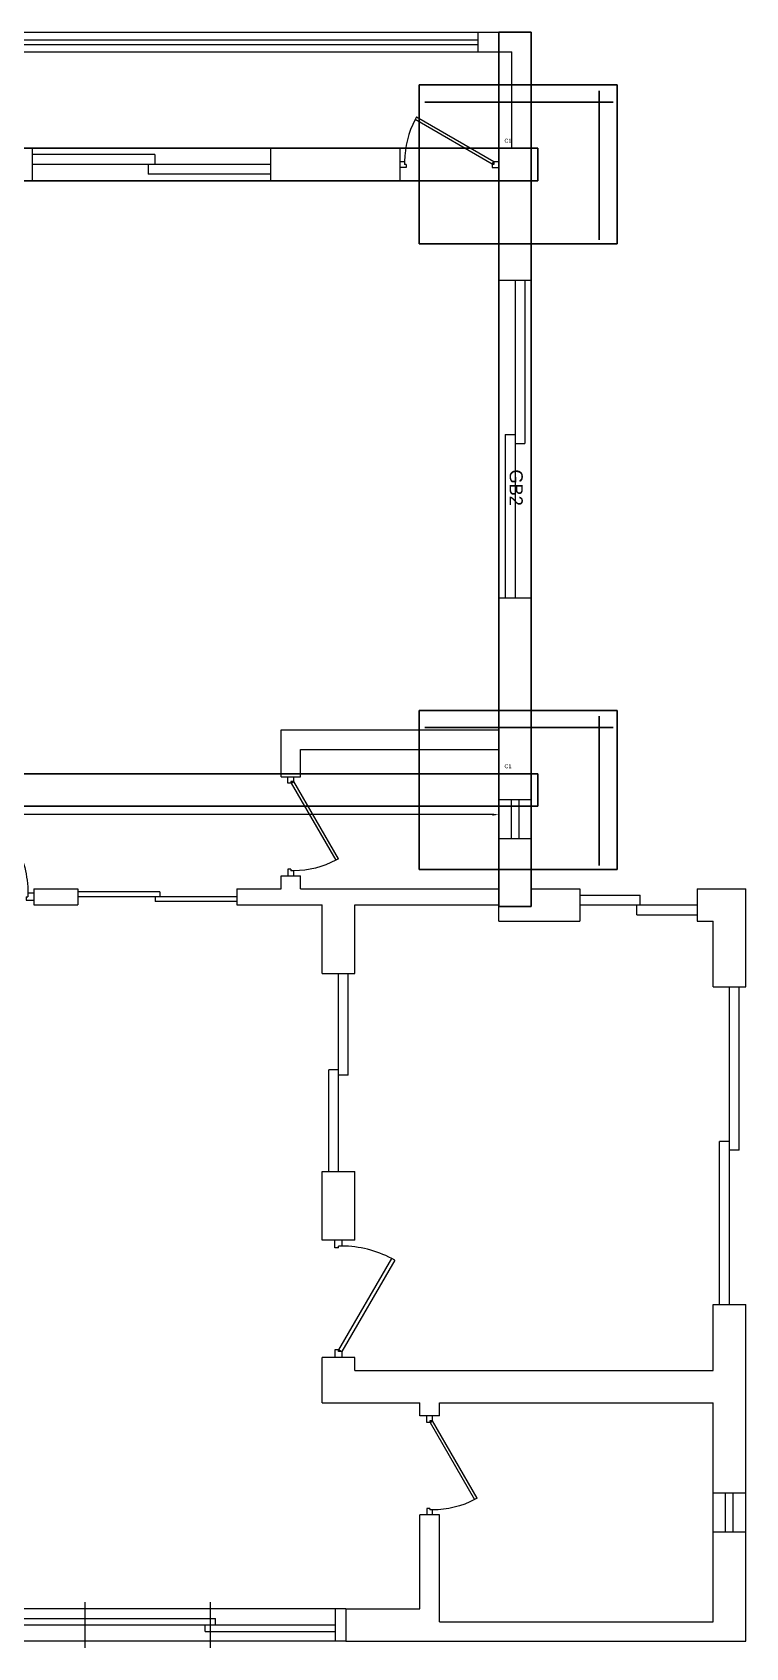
# Model space of a CAD drawing. Header units: metres. Extents: x 6200.1 to 6241.3, y 4213.1 to 4242.5.
# Drawn here: x 6235.82 to 6241.29, y 4213.07 to 4225.48 of the extents above; entities that cross this region are included whole.
import ezdxf

# ---------------------------------------------------------------- set-up
doc = ezdxf.new("R2010")
doc.units = ezdxf.units.M
doc.header["$MEASUREMENT"] = 0
doc.layers.add('WALL', color=7, linetype='Continuous')
doc.layers.add('WINDOW', color=240, linetype='Continuous')
doc.styles.get("Standard").update_dxf_attribs({"font": 'arial.ttf'})
doc.dimstyles.get("Standard").update_dxf_attribs({"dimtxt": 0.1, "dimasz": 0.05, "dimexe": 0.01, "dimexo": 0.0625, "dimgap": 0.03, "dimtad": 0, "dimtih": 1, "dimtoh": 1, "dimzin": 0, "dimdsep": 46, "dimtxsty": 'Standard', "dimcen": 0.03, "dimadec": 0, "dimazin": 0, "dimtfac": 1, "dimtofl": 0, "dimtmove": 0, "dimatfit": 3, "dimfxl": 1, "dimtolj": 1, "dimtzin": 0, "dimarcsym": 0})

# ---------------------------------------------------------------- blocks, each defined once
blk = doc.blocks.new('DR_CDR1')
for p, q in [((0.329, 0.48), (-0.45, 0.03)), ((-0.435, 0.004), (0.344, 0.454)), ((0.329, 0.48), (0.344, 0.454)), ((-0.45, 0.03), (-0.5, 0.03)), ((-0.435, 0.004), (-0.45, 0.03)), ((-0.45, 0.03), (-0.45, 0)), ((-0.45, 0), (-0.435, 0)), ((-0.435, 0), (-0.435, -0.03)), ((0.435, 0), (0.45, 0)), ((0.435, 0), (0.435, -0.03)), ((0.45, 0.03), (0.45, 0)), ((0.5, 0.03), (0.45, 0.03)), ((-0.435, -0.03), (-0.5, -0.03)), ((0.435, -0.03), (0.5, -0.03))]:
    blk.add_line(p, q)
blk.add_lwpolyline([(0.344, 0.454, -0.121959), (0.45, 0.03)], format="xyb")
blk = doc.blocks.new('WD_WIN4')
for p, q in [((-0.5, 0.5), (0.5, 0.5)), ((-0.5, 0.12), (0.5, 0.12)), ((-0.5, -0.12), (0.5, -0.12)), ((-0.5, -0.5), (0.5, -0.5))]:
    blk.add_line(p, q)
blk = doc.blocks.new('WD_00_X4')
for p, q in [((-0.24, 0.7), (-0.24, -0.7)), ((0, 0.7), (0, -0.7)), ((0.24, 0.7), (0.24, -0.7)), ((-0.5, 0.5), (0.5, 0.5)), ((-0.48, 0.5), (-0.48, -0.5)), ((0.48, 0.5), (0.48, -0.5)), ((-0.23, 0.2), (-0.48, 0.2)), ((-0.23, 0.2), (-0.23, 0)), ((0.48, 0.2), (0.23, 0.2)), ((0.23, 0.2), (0.23, 0)), ((0.48, 0), (-0.48, 0)), ((-0.25, 0), (-0.25, -0.2)), ((0.25, 0), (0.25, -0.2)), ((0.25, -0.2), (-0.25, -0.2)), ((-0.5, -0.5), (0.5, -0.5))]:
    blk.add_line(p, q)
blk = doc.blocks.new('WD_2TLP')
for p, q in [((-0.5, 0.3), (0.0141, 0.3)), ((0.0141, 0), (0.0141, 0.3)), ((-0.5, 0), (0.5, 0)), ((-0.0141, -0.3), (-0.0141, 0)), ((-0.0141, -0.3), (0.5, -0.3))]:
    blk.add_line(p, q)
blk = doc.blocks.new('*U75')
at = {"color": 240, "lineweight": 30, "true_color": 0xed1f24}
for p, q in [((-0.735, 0.61), (0.785, 0.61)), ((-0.735, -0.61), (-0.735, 0.61)), ((0.646, 0.566), (0.646, -0.579)), ((0.785, 0.61), (0.785, -0.61)), ((-0.692, 0.479), (0.753, 0.479)), ((0.175, 0.125), (-0.125, 0.125)), ((-0.125, 0.125), (-0.125, -0.125)), ((0.175, -0.125), (0.175, 0.125)), ((-0.125, -0.125), (0.175, -0.125)), ((0.785, -0.61), (-0.735, -0.61))]:
    blk.add_line(p, q, dxfattribs=at)
at = {"flags": 1}
for tag, p in [('BASE_ROD_DIA', (0.824, 0.59)), ('BASE_ROD_SPACING_X', (0.824, 0.481)), ('BASE_ROD_SPACING_Y', (0.824, 0.377)), ('COLUMN_ROD_DIA', (0.824, 0.211)), ('BASE_THICKNESS', (0.824, 0.292)), ('COLUMN_NO_OF_ROD', (0.824, 0.133)), ('TIE_SPACING', (0.824, 0.034)), ('COLUMN_HEIGHT', (0.824, -0.043)), ('COST_LEVEL', (0.824, -0.153)), ('EARTH_CUTTING_DEPTH', (0.824, -0.246)), ('BASE_CC_THICKNESS', (0.824, -0.349)), ('BASE_SOLING', (0.824, -0.455))]:
    blk.add_attdef(tag, p, '', height=0.05, dxfattribs=at)
blk.add_attdef('ID', (-0.081, 0.167), '', height=0.03)
blk = doc.blocks.new('*U85')
at = {"color": 5, "lineweight": 30}
for p, q in [((0, 0.25), (8.89, 0.25)), ((0, 0), (0, 0.25)), ((8.89, 0.25), (8.89, 0)), ((8.89, 0), (0, 0))]:
    blk.add_line(p, q, dxfattribs=at)
at = {"flags": 1}
for tag, p in [('RCC_TYPE', (0.444, 0.595)), ('TOTAL_RODS', (1.66, 0.595)), ('DEPTH_OF_BEAM', (0.444, 0.433)), ('ROD_DIA', (1.66, 0.433)), ('COST_LEVEL', (1.66, 0.109)), ('STIRRUP_DIA', (1.66, -0.068)), ('STIRRUP_SPACING', (1.66, -0.224)), ('LENGTH_OF_STIRRUP', (2.964, -0.224)), ('NO_OF_CRANKS', (1.66, -0.438)), ('EXTRA_LENGTH_FOR_CRANK', (1.66, -0.615)), ('NO_OF_EXT_TOP', (1.66, -0.823)), ('EXT_TOP_LENGTH', (1.66, -1.01)), ('NO_OF_EXT_BOTTOM', (1.66, -1.198)), ('EXT_BOTTOM_LENGTH', (1.66, -1.399)), ('NO_OF_HANGER', (1.66, -1.601)), ('EXTRA_RODS', (1.66, -1.762))]:
    blk.add_attdef(tag, p, '', height=0.0922, dxfattribs=at)
blk.add_attdef('ID', (4.445, 0.084), '', height=0.1)
blk = doc.blocks.new('*U76')
at = {"color": 5, "lineweight": 30}
for p, q in [((0, 0.25), (6.716, 0.25)), ((0, 0), (0, 0.25)), ((6.716, 0.25), (6.716, 0)), ((6.716, 0), (0, 0))]:
    blk.add_line(p, q, dxfattribs=at)
at = {"flags": 1}
for tag, p in [('RCC_TYPE', (0.444, 0.595)), ('TOTAL_RODS', (1.66, 0.595)), ('DEPTH_OF_BEAM', (0.444, 0.433)), ('ROD_DIA', (1.66, 0.433)), ('COST_LEVEL', (1.66, 0.109)), ('STIRRUP_DIA', (1.66, -0.068)), ('STIRRUP_SPACING', (1.66, -0.224)), ('LENGTH_OF_STIRRUP', (2.964, -0.224)), ('NO_OF_CRANKS', (1.66, -0.438)), ('EXTRA_LENGTH_FOR_CRANK', (1.66, -0.615)), ('NO_OF_EXT_TOP', (1.66, -0.823)), ('EXT_TOP_LENGTH', (1.66, -1.01)), ('NO_OF_EXT_BOTTOM', (1.66, -1.198)), ('EXT_BOTTOM_LENGTH', (1.66, -1.399)), ('NO_OF_HANGER', (1.66, -1.601)), ('EXTRA_RODS', (1.66, -1.762))]:
    blk.add_attdef(tag, p, '', height=0.0922, dxfattribs=at)
blk.add_attdef('ID', (3.358, 0.084), '', height=0.1)
blk = doc.blocks.new('*D93')
at = {"color": 0, "lineweight": -2, "transparency": 16777216}
for p, q in [((6230.51, 4219.723), (6230.51, 4219.462)), ((6239.4, 4219.723), (6239.4, 4219.462)), ((6230.56, 4219.472), (6234.738, 4219.472)), ((6239.35, 4219.472), (6235.172, 4219.472))]:
    blk.add_line(p, q, dxfattribs=at)
at = {"color": 0, "transparency": 16777216}
for points in [[(6230.56, 4219.48), (6230.56, 4219.463), (6230.51, 4219.472)], [(6239.35, 4219.48), (6239.35, 4219.463), (6239.4, 4219.472)]]:
    blk.add_solid(points, dxfattribs=at)
at = {"layer": 'Defpoints', "color": 0, "transparency": 16777216}
for p in [(6230.51, 4219.786), (6239.4, 4219.786), (6239.4, 4219.472)]:
    blk.add_point(p, dxfattribs=at)
at = {"color": 0, "transparency": 16777216, "insert": (6234.955, 4219.472), "char_height": 0.1, "attachment_point": 5}
blk.add_mtext('\\A1;8.89m', dxfattribs=at)

msp = doc.modelspace()

# ---------------------------------------------------------------- linework, layer by layer
at = {"layer": 'WALL'}
for p, q in [((6239.241, 4225.481), (6239.65, 4225.481)), ((6239.241, 4225.331), (6239.241, 4225.481)), ((6239.65, 4223.577), (6239.65, 4225.481)), ((6239.241, 4225.331), (6239.5, 4225.331)), ((6239.5, 4224.591), (6239.5, 4225.331)), ((6234.982, 4224.591), (6235.821, 4224.591)), ((6235.821, 4224.341), (6235.821, 4224.591)), ((6237.651, 4224.591), (6238.64, 4224.591)), ((6237.651, 4224.341), (6237.651, 4224.591)), ((6238.64, 4224.591), (6238.64, 4224.341)), ((6239.4, 4224.591), (6239.5, 4224.591)), ((6239.4, 4223.577), (6239.4, 4224.591)), ((6234.832, 4224.341), (6235.821, 4224.341)), ((6237.651, 4224.341), (6238.64, 4224.341)), ((6239.4, 4223.577), (6239.65, 4223.577)), ((6239.4, 4220.123), (6239.4, 4221.137)), ((6239.4, 4221.137), (6239.65, 4221.137)), ((6239.65, 4219.588), (6239.65, 4221.137)), ((6237.73, 4220.123), (6239.4, 4220.123)), ((6237.73, 4219.763), (6237.73, 4220.123)), ((6237.88, 4219.763), (6237.88, 4219.973)), ((6237.88, 4219.973), (6239.4, 4219.973)), ((6239.4, 4219.588), (6239.4, 4219.973)), ((6237.73, 4219.763), (6237.88, 4219.763)), ((6239.4, 4219.588), (6239.65, 4219.588)), ((6239.4, 4219.288), (6239.65, 4219.288)), ((6239.4, 4218.903), (6239.4, 4219.288)), ((6239.65, 4218.903), (6239.65, 4219.288)), ((6235.832, 4218.903), (6236.171, 4218.903)), ((6235.832, 4218.903), (6235.832, 4218.778)), ((6236.171, 4218.903), (6236.171, 4218.778)), ((6237.391, 4218.903), (6237.391, 4218.778)), ((6237.391, 4218.903), (6237.73, 4218.903)), ((6237.73, 4219.003), (6237.88, 4219.003)), ((6237.73, 4218.903), (6237.73, 4219.003)), ((6237.88, 4218.903), (6237.88, 4219.003)), ((6237.88, 4218.903), (6239.4, 4218.903)), ((6239.65, 4218.903), (6240.022, 4218.903)), ((6240.022, 4218.903), (6240.022, 4218.653)), ((6240.922, 4218.903), (6241.295, 4218.903)), ((6240.922, 4218.903), (6240.922, 4218.653)), ((6241.295, 4218.148), (6241.295, 4218.903)), ((6235.832, 4218.778), (6236.171, 4218.778)), ((6237.391, 4218.778), (6238.045, 4218.778)), ((6238.045, 4218.251), (6238.045, 4218.778)), ((6238.295, 4218.778), (6239.4, 4218.778)), ((6238.295, 4218.251), (6238.295, 4218.778)), ((6239.4, 4218.653), (6239.4, 4218.778)), ((6239.4, 4218.653), (6240.022, 4218.653)), ((6240.922, 4218.653), (6241.045, 4218.653)), ((6241.045, 4218.148), (6241.045, 4218.653)), ((6238.045, 4218.251), (6238.295, 4218.251)), ((6241.045, 4218.148), (6241.295, 4218.148)), ((6238.045, 4216.203), (6238.045, 4216.731)), ((6238.045, 4216.731), (6238.295, 4216.731)), ((6238.295, 4216.203), (6238.295, 4216.731)), ((6238.295, 4216.203), (6238.045, 4216.203)), ((6241.045, 4215.203), (6241.045, 4215.708)), ((6241.045, 4215.708), (6241.295, 4215.708)), ((6241.295, 4214.263), (6241.295, 4215.708)), ((6238.045, 4214.953), (6238.045, 4215.303)), ((6238.295, 4215.303), (6238.045, 4215.303)), ((6238.295, 4215.203), (6238.295, 4215.303)), ((6238.295, 4215.203), (6241.045, 4215.203)), ((6238.045, 4214.953), (6238.795, 4214.953)), ((6238.795, 4214.853), (6238.795, 4214.953)), ((6238.945, 4214.853), (6238.945, 4214.953)), ((6238.945, 4214.953), (6241.045, 4214.953)), ((6241.045, 4214.263), (6241.045, 4214.953)), ((6238.945, 4214.853), (6238.795, 4214.853)), ((6241.045, 4214.263), (6241.295, 4214.263)), ((6238.795, 4213.373), (6238.795, 4214.093)), ((6238.945, 4214.093), (6238.795, 4214.093)), ((6238.945, 4213.273), (6238.945, 4214.093)), ((6241.045, 4213.273), (6241.045, 4213.963)), ((6241.045, 4213.963), (6241.295, 4213.963)), ((6241.295, 4213.123), (6241.295, 4213.963)), ((6238.227, 4213.373), (6238.795, 4213.373)), ((6238.227, 4213.373), (6238.227, 4213.123)), ((6238.945, 4213.273), (6241.045, 4213.273)), ((6238.227, 4213.123), (6241.295, 4213.123))]:
    msp.add_line(p, q, dxfattribs=at)

# ---------------------------------------------------------------- block references
at = {"rotation": 270}
msp.add_blockref('*U76', (6239.4, 4225.481), dxfattribs=at).add_auto_attribs({'ID': 'GB2'})
for name, p, values in [('*U75', (6239.525, 4224.466), {'ID': 'C1'}), ('*U85', (6230.51, 4224.341), {'ID': 'GB1'}), ('*U75', (6239.525, 4219.661), {'ID': 'C1'}), ('*U85', (6230.51, 4219.536), {'ID': 'GB1'})]:
    msp.add_blockref(name, p).add_auto_attribs(values)
at = {"layer": 'WINDOW'}
for name, p, xscale, yscale, zscale in [('WD_WIN4', (6237.241, 4225.406), 4, 0.1500000000000909, 4), ('DR_CDR1', (6235.382, 4218.841), 0.9, 0.9, 0.9), ('WD_2TLP', (6240.472, 4218.778), 0.9, 0.2499999999986358, 0.9)]:
    msp.add_blockref(name, p, dxfattribs=dict(at, xscale=xscale, yscale=yscale, zscale=zscale))
for name, p, xscale, yscale, zscale, rotation in [('DR_CDR1', (6239.02, 4224.466), 0.76, -0.76, 0.76, 180), ('WD_2TLP', (6236.736, 4224.466), 1.83, 0.2499999999995453, 1.83, 180), ('WD_2TLP', (6239.525, 4222.357), 2.44, 0.2500000000004547, 2.44, 269.9999999999786), ('DR_CDR1', (6237.805, 4219.383), -0.76, -0.76, 0.76, 89.9999999999314), ('WD_WIN4', (6239.525, 4219.438), 0.3, 0.25, 0.3, 270), ('WD_2TLP', (6236.781, 4218.841), 1.22, 0.125, 1.22, 180.0000000000213), ('WD_2TLP', (6238.17, 4217.491), 1.52, 0.2500000000004547, 1.52, 90.00000000003425), ('WD_2TLP', (6241.17, 4216.928), 2.44, 0.2500000000004547, 2.44, 89.99999999998933), ('DR_CDR1', (6238.17, 4215.753), 0.9, -0.9, 0.9, 90), ('DR_CDR1', (6238.87, 4214.473), 0.76, 0.76, 0.76, 269.9999999999314), ('WD_WIN4', (6241.17, 4214.113), 0.3, 0.25, 0.3, 90), ('WD_00_X4', (6236.227, 4213.248), 4, 0.2500000000009095, 4, 180.0000000000064)]:
    msp.add_blockref(name, p, dxfattribs=dict(at, xscale=xscale, yscale=yscale, zscale=zscale, rotation=rotation))

# ---------------------------------------------------------------- dimensions: what is measured, and where the dimension line sits
dim = msp.add_linear_dim(base=(6239.4, 4219.472), p1=(6230.51, 4219.786), p2=(6239.4, 4219.786), dimstyle='Standard', override={"dimpost": 'm'})
dim.commit()
dim.dimension.update_dxf_attribs({"geometry": '*D93', "text_midpoint": (6234.955, 4219.472)})

doc.saveas('drawing.dxf')
